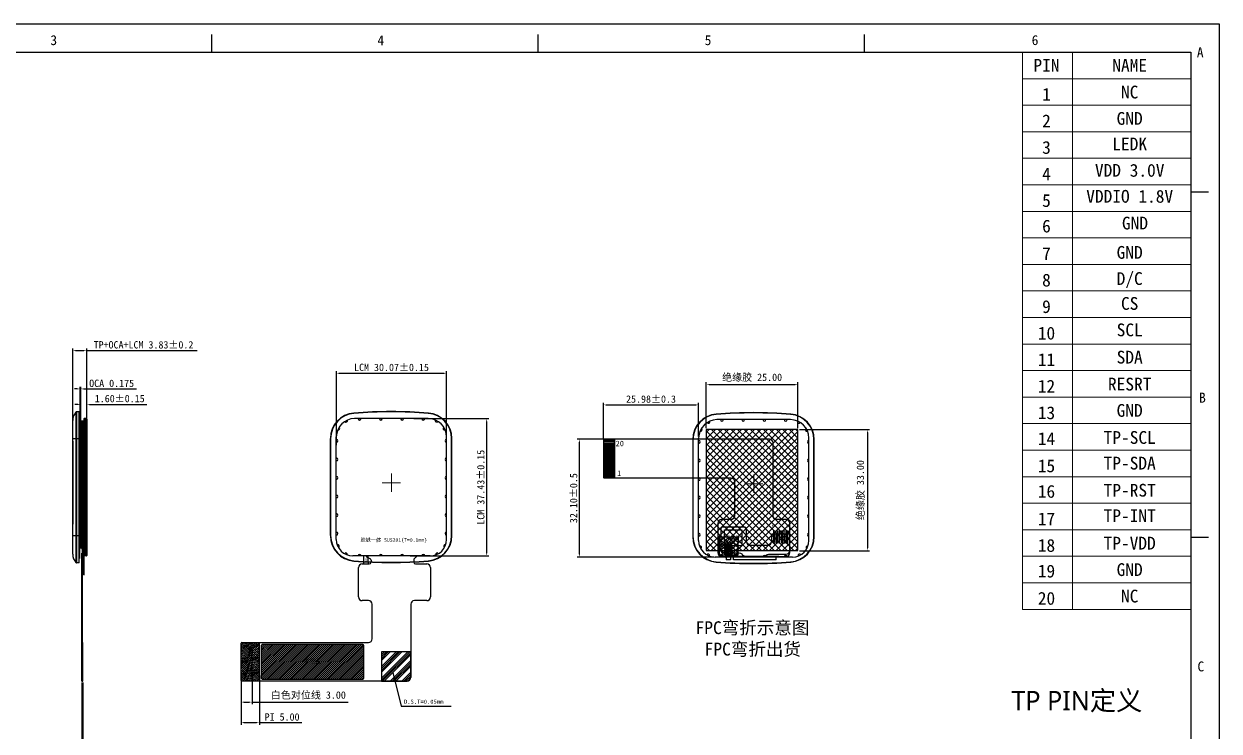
# Model space of a CAD drawing. Extents: x 1414 to 1932, y -8378 to -8010.
# Drawn here: x 1605.8 to 1931.6, y -8203 to -8010.3 of the extents above; entities that cross this region are included whole.
import ezdxf
from ezdxf.enums import TextEntityAlignment as Align

# ---------------------------------------------------------------- set-up
doc = ezdxf.new("R2010")
doc.units = 0
doc.header["$LTSCALE"] = 10
doc.header["$MEASUREMENT"] = 0
doc.linetypes.add('C_SOLID_M', pattern=[0])
doc.layers.get('0').update_dxf_attribs({"linetype": 'CONTINUOUS'})
doc.layers.get('Defpoints').update_dxf_attribs({"linetype": 'CONTINUOUS'})
for name, color, linetype in [('02___PRT_ALL_AXES', 7, 'CONTINUOUS'), ('AUDIT_I_181013161717-0', 7, 'CONTINUOUS'), ('BZ', 210, 'CONTINUOUS'), ('dim', 4, 'CONTINUOUS'), ('FPC', 1, 'CONTINUOUS'), ('FPC-O正面白油层', 7, 'CONTINUOUS'), ('Housing', 7, 'CONTINUOUS'), ('主屏下扩散', 76, 'CONTINUOUS'), ('主屏增光', 4, 'C_SOLID_M'), ('标注', 3, 'CONTINUOUS'), ('标注层', 3, 'CONTINUOUS')]:
    doc.layers.add(name, color=color, linetype=linetype)
for name, color, linetype, lineweight in [('BLU', 2, 'CONTINUOUS', 5), ('lens', 3, 'CONTINUOUS', 13), ('T-DST双面胶', 221, 'CONTINUOUS', 18), ('T-REFLECT', 63, 'CONTINUOUS', 18), ('T-SHADING黑白双面胶', 5, 'CONTINUOUS', 18), ('图层 1', 7, 'CONTINUOUS', 18)]:
    doc.layers.add(name, color=color, linetype=linetype, lineweight=lineweight)
doc.styles.add('Arial', font='simhei.ttf')
doc.styles.add('宋体', font='SimSun.ttf')
doc.dimstyles.new('ISO-25', dxfattribs={"dimtxt": 2.5, "dimasz": 2.5, "dimexe": 1.25, "dimexo": 0.625, "dimtad": 1, "dimdsep": 46, "dimtxsty": 'Standard', "dimcen": 2.5, "dimadec": 0, "dimazin": 0, "dimtfac": 1, "dimtmove": 0, "dimatfit": 3, "dimfxl": 1, "dimarcsym": 0})
doc.dimstyles.new('STANDARD$0', dxfattribs={"dimtxt": 2, "dimasz": 0.8, "dimexe": 0.6, "dimexo": 0.4, "dimgap": 0.5, "dimtad": 1, "dimzin": 0, "dimdsep": 46, "dimtxsty": '宋体', "dimcen": 0, "dimdle": 1.6, "dimclrd": 256, "dimclre": 256, "dimclrt": 256, "dimadec": 0, "dimazin": 0, "dimtfac": 1, "dimtofl": 0, "dimtmove": 0, "dimatfit": 3, "dimfxl": 1, "dimtolj": 1, "dimarcsym": 1})
pattern_1 = [(45, (-75.43542, 370.87878), (-0.06735192, 0.06735192), [])]

# ---------------------------------------------------------------- blocks, each defined once
blk = doc.blocks.new('rgerhre')
at = {"layer": '标注', "color": 6}
for p, q in [((524.66, -174.79), (524.66, -208.92)), ((524.66, -174.79), (524.81, -174.79)), ((525.46, -174.79), (525.31, -174.79)), ((525.46, -174.79), (525.46, -208.92)), ((524.66, -208.92), (524.81, -208.92)), ((525.46, -208.92), (525.31, -208.92))]:
    blk.add_line(p, q, dxfattribs=at)
at = {"layer": '标注', "color": 4}
for p, q in [((524.81, -174.59), (524.81, -209.42)), ((524.81, -174.59), (525.31, -174.59)), ((525.06, -174.59), (525.06, -211.72)), ((525.31, -174.59), (525.31, -211.72)), ((524.81, -209.42), (525.06, -209.42))]:
    blk.add_line(p, q, dxfattribs=at)
at = {"layer": '标注'}
blk.add_line((525.06, -211.72), (525.31, -211.72), dxfattribs=at)
blk = doc.blocks.new('A$C40184A0D')
at = {"color": 4}
for p, q in [((-0.23, 0.36), (0.2, 0.36)), ((-0.23, 0.36), (-0.23, -0.34)), ((-0.23, 0.36), (0.2, -0.34)), ((-0.23, -0.34), (0.2, 0.36)), ((-0.23, -0.34), (0.2, -0.34)), ((-0.13, -0.64), (-0.23, -0.34)), ((-0.13, -0.64), (0.1, -0.64)), ((0.1, -0.64), (0.2, -0.34))]:
    blk.add_line(p, q, dxfattribs=at)
at = {"layer": '标注层', "color": 4}
blk.add_line((0.2, 0.36), (0.2, -0.34), dxfattribs=at)
blk = doc.blocks.new('zw$F88C')
at = {"layer": 'Housing'}
h = blk.add_hatch(dxfattribs=at)
h.set_pattern_fill('ANSI31', color=2, scale=0.03, style=0)
h.set_pattern_definition(pattern_1)
h.paths.add_polyline_path([(0.58, -0.1, -0.414214), (0.63, -0.15), (0.63, -0.5), (0, -0.5), (0, 0), (0.15, 0), (0.58, 0, -0.414214), (0.73, -0.15, 0.414214), (0.58, 0), (0.15, 0), (0.15, -0.1)])
h = blk.add_hatch(dxfattribs=at)
h.set_pattern_fill('ANSI31', color=2, scale=0.03, style=0)
h.set_pattern_definition(pattern_1)
h.paths.add_polyline_path([(0.58, -37.33, 0.414214), (0.63, -37.28), (0.63, -36.83), (0.11, -36.83), (0.11, -37.43), (0.26, -37.43), (0.26, -37.33)])
at = {"color": 1}
for p, q in [((0.55, -0.55), (0.23, -0.55)), ((0.23, -0.55), (0.23, -34.78)), ((0.55, -35.78), (0.55, -0.55)), ((0.23, -34.78), (0.14, -35.78)), ((0.14, -35.78), (0.55, -35.78))]:
    blk.add_line(p, q, dxfattribs=at)
blk.add_line((0.14, -35.78), (-0.08, -35.78))
at = {"layer": 'AUDIT_I_181013161717-0', "color": 5}
for p, q in [((0, -0.08), (-0.07, -0.08)), ((-0.07, -0.08), (-0.07, -34.78)), ((-0.07, -34.78), (-0.14, -35.78)), ((-0.14, -35.78), (-0.14, -37.35)), ((-0.08, -37.35), (-0.14, -37.35))]:
    blk.add_line(p, q, dxfattribs=at)
at = {"layer": 'BZ'}
for p, q in [((0.58, 0), (0.15, 0)), ((0.15, 0), (0.15, -0.1)), ((0.58, -0.1), (0.15, -0.1)), ((0.63, -0.15), (0.63, -37.28)), ((0.73, -0.15), (0.73, -37.28)), ((0.58, -37.33), (0.26, -37.33)), ((0.26, -37.43), (0.26, -37.33)), ((0.58, -37.43), (0.26, -37.43))]:
    blk.add_line(p, q, dxfattribs=at)
for centre, radius, start, end in [((0.58, -0.15), 0.15, 0, 90), ((0.58, -0.15), 0.05, 0, 90), ((0.58, -37.28), 0.05, 270, 0), ((0.58, -37.28), 0.15, 270, 0)]:
    blk.add_arc(centre, radius, start, end, dxfattribs=at)
at = {"layer": 'dim', "color": 0, "ltscale": 3}
blk.add_line((0, -0.5), (0.63, -0.5), dxfattribs=at)
at = {"layer": 'FPC'}
for p, q in [((0.03, -34.77), (-0.08, -35.77)), ((0.15, -34.78), (0.04, -35.78)), ((0.04, -42.58), (0.04, -35.78))]:
    blk.add_line(p, q, dxfattribs=at)
at = {"layer": 'FPC', "linetype": 'Continuous'}
for p, q in [((0.03, -34.63), (0.03, -34.77)), ((0.15, -34.63), (0.03, -34.63)), ((0.15, -34.63), (0.15, -34.78)), ((-0.08, -42.58), (-0.08, -37.43)), ((-0.08, -42.58), (0.04, -42.58))]:
    blk.add_line(p, q, dxfattribs=at)
at = {"layer": 'Housing'}
for p, q in [((0, 0), (0, -34.78)), ((0.15, 0), (0, 0)), ((0, -34.78), (-0.08, -35.78)), ((-0.08, -35.78), (-0.08, -37.43)), ((0.11, -37.43), (0.11, -35.78)), ((0.26, -37.43), (-0.08, -37.43)), ((0.63, -36.83), (0.11, -36.83))]:
    blk.add_line(p, q, dxfattribs=at)
at = {"layer": 'T-DST双面胶', "linetype": 'ByBlock', "lineweight": -3}
for p, q in [((0.23, -34.73), (0.15, -34.73)), ((0.15, -34.73), (0.15, -34.78)), ((0.11, -36.83), (0.04, -36.83)), ((0.04, -37.33), (0.11, -37.33))]:
    blk.add_line(p, q, dxfattribs=at)
at = {"layer": 'T-REFLECT'}
for p, q in [((0.55, -0.6), (0.55, -36.63)), ((0.63, -0.6), (0.55, -0.6)), ((0.63, -0.6), (0.63, -36.63)), ((0.63, -36.63), (0.55, -36.63))]:
    blk.add_line(p, q, dxfattribs=at)
at = {"layer": 'T-SHADING黑白双面胶', "color": 4, "ltscale": 0.2}
for p, q in [((-0.15, -35.43), (-0.17, -35.78)), ((-0.17, -35.78), (-0.17, -37.35)), ((-0.15, -35.43), (-0.12, -35.43)), ((-0.14, -37.35), (-0.17, -37.35))]:
    blk.add_line(p, q, dxfattribs=at)
at = {"layer": '主屏下扩散'}
for p, q in [((0.23, -0.55), (0.18, -0.55)), ((0.18, -0.55), (0.18, -34.38)), ((0.23, -0.55), (0.23, -34.4)), ((0.18, -34.38), (0, -34.61)), ((0.23, -34.4), (0.03, -34.63))]:
    blk.add_line(p, q, dxfattribs=at)
at = {"layer": '主屏增光'}
for p, q in [((0.03, -0.55), (0.03, -34.38)), ((0.11, -0.55), (0.03, -0.55)), ((0.11, -0.55), (0.11, -34.38)), ((0.18, -0.55), (0.11, -0.55)), ((0.03, -34.38), (0.11, -34.38)), ((0.11, -34.38), (0.18, -34.38))]:
    blk.add_line(p, q, dxfattribs=at)
blk.add_blockref('A$C40184A0D', (0.35, -36.14))
blk = doc.blocks.new('zw$4E1D')
at = {"layer": 'BZ'}
for p, q in [((15.85, 0), (-4.22, 0)), ((-9.22, -32.93), (-9.22, -5)), ((20.85, -32.93), (20.85, -5)), ((16.35, -37.43), (-4.72, -37.43))]:
    blk.add_line(p, q, dxfattribs=at)
for centre, radius, start, end in [((-4.22, -5), 5, 90, 180), ((-8.67, -2.73), 0.4, 245.2902, 60.7053), ((-6.51, -0.56), 0.4, 209.6813, 25.0697), ((-2.87, 0), 0.4, 180, 0), ((2.92, 0), 0.4, 180, 0), ((8.71, 0), 0.4, 180, 0), ((14.5, 0), 0.4, 180, 0), ((15.85, -5), 5, 0, 90), ((18.15, -0.56), 0.4, 154.9303, 330.3187), ((20.31, -2.73), 0.4, 119.2947, 294.7098), ((-9.22, -6.06), 0.4, 270, 90), ((20.85, -6.06), 0.4, 90, 270), ((-9.22, -11.12), 0.4, 270, 90), ((20.85, -11.12), 0.4, 90, 270), ((-9.22, -16.18), 0.4, 270, 90), ((20.85, -16.18), 0.4, 90, 270), ((-9.22, -21.24), 0.4, 270, 90), ((20.85, -21.24), 0.4, 90, 270), ((-9.22, -26.3), 0.4, 270, 90), ((20.85, -26.3), 0.4, 90, 270), ((-9.22, -31.36), 0.4, 270, 90), ((20.85, -31.36), 0.4, 90, 270), ((-4.72, -32.93), 4.5, 180, 270), ((-8.8, -34.81), 0.4, 297.256, 112.1614), ((16.35, -32.93), 4.5, 270, 0), ((20.44, -34.81), 0.4, 67.8386, 242.744), ((-6.63, -37), 0.4, 337.3242, 152.2296), ((-2.87, -37.43), 0.4, 0, 180), ((2.92, -37.43), 0.4, 0, 180), ((8.71, -37.43), 0.4, 0, 180), ((14.5, -37.43), 0.4, 0, 180), ((18.27, -37), 0.4, 27.7704, 202.6758)]:
    blk.add_arc(centre, radius, start, end, dxfattribs=at)
at = {"color": 1, "style": '宋体'}
blk.add_text('胶铁一体 SUS201(T=0.1mm)', height=1, dxfattribs=at).set_placement((-2.6, -33.57))
blk = doc.blocks.new('*D29')
at = {"layer": 'Defpoints', "color": 0, "transparency": 16777216}
for p in [(1622.95, -8113.97), (1621.35, -8118.62), (1622.95, -8118.62)]:
    blk.add_point(p, dxfattribs=at)
at = {"layer": 'FPC', "color": 3, "linetype": 'Continuous', "lineweight": -2, "transparency": 16777216}
for p, q in [((1620.55, -8113.97), (1619.75, -8113.97)), ((1621.35, -8118.22), (1621.35, -8113.37)), ((1622.95, -8118.22), (1622.95, -8113.37)), ((1623.75, -8113.97), (1639.35, -8113.97))]:
    blk.add_line(p, q, dxfattribs=at)
at = {"layer": 'FPC', "color": 3, "transparency": 16777216}
for points in [[(1620.55, -8113.84), (1620.55, -8114.1), (1621.35, -8113.97)], [(1623.75, -8113.84), (1623.75, -8114.1), (1622.95, -8113.97)]]:
    blk.add_solid(points, dxfattribs=at)
at = {"layer": 'FPC', "color": 3, "transparency": 16777216, "insert": (1631.95, -8112.39), "char_height": 2, "attachment_point": 5, "style": '宋体'}
blk.add_mtext('\\A1;1.60%%P0.15', dxfattribs=at)
blk = doc.blocks.new('*D24')
at = {"layer": 'Defpoints', "color": 0, "transparency": 16777216}
for p in [(1621.62, -8189.36), (1621.92, -8189.36), (1621.92, -8208.67)]:
    blk.add_point(p, dxfattribs=at)
at = {"layer": 'FPC', "color": 3, "linetype": 'Continuous', "lineweight": -2, "transparency": 16777216}
for p, q in [((1621.62, -8189.76), (1621.62, -8209.27)), ((1621.92, -8189.76), (1621.92, -8209.27)), ((1620.82, -8208.67), (1620.02, -8208.67)), ((1622.72, -8208.67), (1651.45, -8208.67))]:
    blk.add_line(p, q, dxfattribs=at)
at = {"layer": 'FPC', "color": 3, "transparency": 16777216}
for points in [[(1620.82, -8208.53), (1620.82, -8208.8), (1621.62, -8208.67)], [(1622.72, -8208.53), (1622.72, -8208.8), (1621.92, -8208.67)]]:
    blk.add_solid(points, dxfattribs=at)
at = {"layer": 'FPC', "color": 3, "transparency": 16777216, "insert": (1637.49, -8206.86), "char_height": 2, "attachment_point": 5, "style": '宋体'}
blk.add_mtext('\\A1;PI补强 T=0.30%%P0.03', dxfattribs=at)
blk = doc.blocks.new('*D25')
at = {"layer": 'Defpoints', "color": 0, "transparency": 16777216}
for p in [(1665.02, -8187.07), (1668.02, -8187.07), (1668.02, -8195.09)]:
    blk.add_point(p, dxfattribs=at)
at = {"layer": 'FPC', "color": 3, "linetype": 'Continuous', "lineweight": -2, "transparency": 16777216}
for p, q in [((1665.02, -8187.47), (1665.02, -8195.69)), ((1668.02, -8187.47), (1668.02, -8195.69)), ((1665.82, -8195.09), (1667.22, -8195.09)), ((1668.02, -8195.09), (1694.26, -8195.09))]:
    blk.add_line(p, q, dxfattribs=at)
at = {"layer": 'FPC', "color": 3, "transparency": 16777216}
for points in [[(1665.82, -8194.96), (1665.82, -8195.23), (1665.02, -8195.09)], [(1667.22, -8194.96), (1667.22, -8195.23), (1668.02, -8195.09)]]:
    blk.add_solid(points, dxfattribs=at)
at = {"layer": 'FPC', "color": 3, "transparency": 16777216, "insert": (1683.37, -8193.27), "char_height": 2, "attachment_point": 5, "style": '宋体'}
blk.add_mtext('\\A1;白色对位线 3.00', dxfattribs=at)
blk = doc.blocks.new('*D26')
at = {"layer": 'Defpoints', "color": 0, "transparency": 16777216}
for p in [(1665.02, -8187.41), (1670.02, -8187.42), (1670.02, -8200.66)]:
    blk.add_point(p, dxfattribs=at)
at = {"layer": 'FPC', "color": 3, "linetype": 'Continuous', "lineweight": -2, "transparency": 16777216}
for p, q in [((1665.02, -8187.81), (1665.02, -8201.26)), ((1670.02, -8187.82), (1670.02, -8201.26)), ((1665.82, -8200.66), (1669.22, -8200.66)), ((1670.02, -8200.66), (1681.61, -8200.66))]:
    blk.add_line(p, q, dxfattribs=at)
at = {"layer": 'FPC', "color": 3, "transparency": 16777216}
for points in [[(1665.82, -8200.53), (1665.82, -8200.79), (1665.02, -8200.66)], [(1669.22, -8200.53), (1669.22, -8200.79), (1670.02, -8200.66)]]:
    blk.add_solid(points, dxfattribs=at)
at = {"layer": 'FPC', "color": 3, "transparency": 16777216, "insert": (1676.21, -8199.15), "char_height": 2, "attachment_point": 5, "style": '宋体'}
blk.add_mtext('\\A1;PI 5.00', dxfattribs=at)
blk = doc.blocks.new('*U17')
at = {"color": 2}
blk.add_lwpolyline([(-1.5, -0.15), (1.5, -0.15), (1.5, 0.15), (-1.5, 0.15)], close=True, dxfattribs=at)
blk = doc.blocks.new('*U18')
at = {"color": 0, "linetype": 'ByBlock', "lineweight": -2, "transparency": 16777216}
for p in [(0, 9.5), (0, 9), (0, 8.5), (0, 8), (0, 7.5), (0, 7), (0, 6.5), (0, 6), (0, 5.5), (0, 5), (0, 4.5), (0, 4), (0, 3.5), (0, 3), (0, 2.5), (0, 2), (0, 1.5), (0, 1), (0, 0.5), (0, 0)]:
    blk.add_blockref('*U17', p, dxfattribs=at)
blk = doc.blocks.new('*D27')
at = {"layer": 'Defpoints', "color": 0, "transparency": 16777216}
for p in [(1757.26, -8123.45), (1775.12, -8123.45), (1794.27, -8155.55)]:
    blk.add_point(p, dxfattribs=at)
at = {"layer": 'FPC', "color": 3, "linetype": 'Continuous', "lineweight": -2, "transparency": 16777216}
for p, q in [((1774.72, -8123.45), (1756.66, -8123.45)), ((1757.26, -8154.75), (1757.26, -8124.25)), ((1793.87, -8155.55), (1756.66, -8155.55))]:
    blk.add_line(p, q, dxfattribs=at)
at = {"layer": 'FPC', "color": 3, "transparency": 16777216}
for points in [[(1757.13, -8124.25), (1757.4, -8124.25), (1757.26, -8123.45)], [(1757.13, -8154.75), (1757.4, -8154.75), (1757.26, -8155.55)]]:
    blk.add_solid(points, dxfattribs=at)
at = {"layer": 'FPC', "color": 3, "transparency": 16777216, "insert": (1755.68, -8139.5), "char_height": 2, "attachment_point": 5, "rotation": 90, "style": '宋体'}
blk.add_mtext('\\A1;32.10%%P0.5', dxfattribs=at)
blk = doc.blocks.new('*D28')
at = {"layer": 'Defpoints', "color": 0, "transparency": 16777216}
for p in [(1789.77, -8114.1), (1763.79, -8123.95), (1789.77, -8123.12)]:
    blk.add_point(p, dxfattribs=at)
at = {"layer": 'FPC', "color": 3, "linetype": 'Continuous', "lineweight": -2, "transparency": 16777216}
for p, q in [((1763.79, -8123.55), (1763.79, -8113.5)), ((1764.59, -8114.1), (1788.97, -8114.1)), ((1789.77, -8122.72), (1789.77, -8113.5))]:
    blk.add_line(p, q, dxfattribs=at)
at = {"layer": 'FPC', "color": 3, "transparency": 16777216}
for points in [[(1764.59, -8113.97), (1764.59, -8114.23), (1763.79, -8114.1)], [(1788.97, -8113.97), (1788.97, -8114.23), (1789.77, -8114.1)]]:
    blk.add_solid(points, dxfattribs=at)
at = {"layer": 'FPC', "color": 3, "transparency": 16777216, "insert": (1776.78, -8112.52), "char_height": 2, "attachment_point": 5, "style": '宋体'}
blk.add_mtext('\\A1;25.98%%P0.3', dxfattribs=at)
blk = doc.blocks.new('*D36')
at = {"layer": 'Defpoints', "color": 0, "transparency": 16777216}
for p in [(1621.35, -8109.74), (1621.18, -8118.74), (1621.35, -8118.74)]:
    blk.add_point(p, dxfattribs=at)
at = {"layer": 'FPC', "color": 3, "linetype": 'Continuous', "lineweight": -2, "transparency": 16777216}
for p, q in [((1621.18, -8118.34), (1621.18, -8109.14)), ((1621.35, -8118.34), (1621.35, -8109.14)), ((1620.38, -8109.74), (1619.58, -8109.74)), ((1622.15, -8109.74), (1636.55, -8109.74))]:
    blk.add_line(p, q, dxfattribs=at)
at = {"layer": 'FPC', "color": 3, "transparency": 16777216}
for points in [[(1620.38, -8109.61), (1620.38, -8109.87), (1621.18, -8109.74)], [(1622.15, -8109.61), (1622.15, -8109.87), (1621.35, -8109.74)]]:
    blk.add_solid(points, dxfattribs=at)
at = {"layer": 'FPC', "color": 3, "transparency": 16777216, "insert": (1629.75, -8108.23), "char_height": 2, "attachment_point": 5, "style": '宋体'}
blk.add_mtext('\\A1;OCA 0.175', dxfattribs=at)
blk = doc.blocks.new('*D38')
at = {"layer": 'Defpoints', "color": 0, "transparency": 16777216}
for p in [(1622.95, -8099.32), (1622.95, -8115.79), (1619.13, -8120.37)]:
    blk.add_point(p, dxfattribs=at)
at = {"layer": 'FPC', "color": 3, "linetype": 'Continuous', "lineweight": -2, "transparency": 16777216}
for p, q in [((1619.13, -8119.97), (1619.13, -8098.72)), ((1619.93, -8099.32), (1622.15, -8099.32)), ((1622.95, -8115.39), (1622.95, -8098.72)), ((1622.95, -8099.32), (1653.1, -8099.32))]:
    blk.add_line(p, q, dxfattribs=at)
at = {"layer": 'FPC', "color": 3, "transparency": 16777216}
for points in [[(1619.93, -8099.19), (1619.93, -8099.46), (1619.13, -8099.32)], [(1622.15, -8099.19), (1622.15, -8099.46), (1622.95, -8099.32)]]:
    blk.add_solid(points, dxfattribs=at)
at = {"layer": 'FPC', "color": 3, "transparency": 16777216, "insert": (1638.43, -8097.74), "char_height": 2, "attachment_point": 5, "style": '宋体'}
blk.add_mtext('\\A1;TP+OCA+LCM 3.83%%P0.2', dxfattribs=at)
blk = doc.blocks.new('*D39')
at = {"layer": 'Defpoints', "color": 0, "transparency": 16777216}
for p in [(1816.84, -8108.51), (1791.84, -8120.82), (1816.84, -8120.82)]:
    blk.add_point(p, dxfattribs=at)
at = {"layer": 'FPC', "color": 3, "linetype": 'Continuous', "lineweight": -2, "transparency": 16777216}
for p, q in [((1791.84, -8120.42), (1791.84, -8107.91)), ((1792.64, -8108.51), (1816.04, -8108.51)), ((1816.84, -8120.42), (1816.84, -8107.91))]:
    blk.add_line(p, q, dxfattribs=at)
at = {"layer": 'FPC', "color": 3, "transparency": 16777216}
for points in [[(1792.64, -8108.38), (1792.64, -8108.64), (1791.84, -8108.51)], [(1816.04, -8108.38), (1816.04, -8108.64), (1816.84, -8108.51)]]:
    blk.add_solid(points, dxfattribs=at)
at = {"layer": 'FPC', "color": 3, "transparency": 16777216, "insert": (1804.34, -8106.69), "char_height": 2, "attachment_point": 5, "style": '宋体'}
blk.add_mtext('\\A1;绝缘胶 25.00', dxfattribs=at)
blk = doc.blocks.new('*D40')
at = {"layer": 'Defpoints', "color": 0, "transparency": 16777216}
for p in [(1816.84, -8120.82), (1816.84, -8153.82), (1835.78, -8153.82)]:
    blk.add_point(p, dxfattribs=at)
at = {"layer": 'FPC', "color": 3, "linetype": 'Continuous', "lineweight": -2, "transparency": 16777216}
for p, q in [((1817.24, -8120.82), (1836.38, -8120.82)), ((1835.78, -8121.62), (1835.78, -8153.02)), ((1817.24, -8153.82), (1836.38, -8153.82))]:
    blk.add_line(p, q, dxfattribs=at)
at = {"layer": 'FPC', "color": 3, "transparency": 16777216}
for points in [[(1835.65, -8121.62), (1835.91, -8121.62), (1835.78, -8120.82)], [(1835.65, -8153.02), (1835.91, -8153.02), (1835.78, -8153.82)]]:
    blk.add_solid(points, dxfattribs=at)
at = {"layer": 'FPC', "color": 3, "transparency": 16777216, "insert": (1833.96, -8137.32), "char_height": 2, "attachment_point": 5, "rotation": 90, "style": '宋体'}
blk.add_mtext('\\A1;绝缘胶 33.00', dxfattribs=at)
blk = doc.blocks.new('*D42')
at = {"layer": 'Defpoints', "color": 0, "transparency": 16777216}
for p in [(1721.07, -8105.47), (1691, -8125.51), (1721.07, -8125.51)]:
    blk.add_point(p, dxfattribs=at)
at = {"layer": 'FPC', "color": 3, "linetype": 'Continuous', "lineweight": -2, "transparency": 16777216}
for p, q in [((1691, -8125.11), (1691, -8104.87)), ((1691.8, -8105.47), (1720.27, -8105.47)), ((1721.07, -8125.11), (1721.07, -8104.87))]:
    blk.add_line(p, q, dxfattribs=at)
at = {"layer": 'FPC', "color": 3, "transparency": 16777216}
for points in [[(1691.8, -8105.33), (1691.8, -8105.6), (1691, -8105.47)], [(1720.27, -8105.33), (1720.27, -8105.6), (1721.07, -8105.47)]]:
    blk.add_solid(points, dxfattribs=at)
at = {"layer": 'FPC', "color": 3, "transparency": 16777216, "insert": (1706.03, -8103.89), "char_height": 2, "attachment_point": 5, "style": '宋体'}
blk.add_mtext('\\A1;LCM 30.07%%P0.15', dxfattribs=at)
blk = doc.blocks.new('*D43')
at = {"layer": 'Defpoints', "color": 0, "transparency": 16777216}
for p in [(1711.7, -8117.83), (1710.77, -8155.26), (1731.97, -8155.26)]:
    blk.add_point(p, dxfattribs=at)
at = {"layer": 'FPC', "color": 3, "linetype": 'Continuous', "lineweight": -2, "transparency": 16777216}
for p, q in [((1712.1, -8117.83), (1732.57, -8117.83)), ((1731.97, -8118.63), (1731.97, -8154.46)), ((1711.17, -8155.26), (1732.57, -8155.26))]:
    blk.add_line(p, q, dxfattribs=at)
at = {"layer": 'FPC', "color": 3, "transparency": 16777216}
for points in [[(1731.84, -8118.63), (1732.1, -8118.63), (1731.97, -8117.83)], [(1731.84, -8154.46), (1732.1, -8154.46), (1731.97, -8155.26)]]:
    blk.add_solid(points, dxfattribs=at)
at = {"layer": 'FPC', "color": 3, "transparency": 16777216, "insert": (1730.39, -8136.54), "char_height": 2, "attachment_point": 5, "rotation": 90, "style": '宋体'}
blk.add_mtext('\\A1;LCM 37.43%%P0.15', dxfattribs=at)

msp = doc.modelspace()

# ---------------------------------------------------------------- hatches: boundary and pattern name
at = {"true_color": 0xff7f00}
h = msp.add_hatch(dxfattribs=at)
h.set_pattern_fill('ANSI36', color=30, scale=3)
h.set_pattern_definition([(45, (137.776, -8652.10057), (0.19887378, 0.72920387), [0.9375, -0.1875, 0, -0.1875])])
h.paths.add_polyline_path([(1670.015, -8178.856), (1665.215, -8178.856, 0.4142136), (1665.015, -8179.056), (1665.015, -8189.156, 0.4142136), (1665.215, -8189.356), (1670.015, -8189.356)])
at = {"true_color": 0xffffff}
h = msp.add_hatch(dxfattribs=at)
h.set_pattern_fill('ANSI31', scale=3)
h.set_pattern_definition([(45, (133.2789, -8637.1425), (-0.26516504, 0.26516504), [])])
h.paths.add_polyline_path([(1698.015, -8188.856, 0.4142136), (1698.515, -8188.356), (1698.515, -8179.856, 0.4142136), (1698.015, -8179.356), (1671.015, -8179.356, 0.4142136), (1670.515, -8179.856), (1670.515, -8188.356, 0.4142136), (1671.015, -8188.856)])
h.paths.add_polyline_path([(1681.567, -8185.038), (1687.241, -8185.038), (1687.241, -8182.763), (1681.567, -8182.763)], flags=24)
h = msp.add_hatch()
h.set_pattern_fill('ANSI34', color=4, scale=3)
h.set_pattern_definition([(45, (117.2866, -8660.8543), (-1.5909903, 1.5909903), []), (45, (117.8169, -8660.8543), (-1.5909903, 1.5909903), []), (45, (118.3472, -8660.8543), (-1.5909903, 1.5909903), []), (45, (118.8775, -8660.8543), (-1.5909903, 1.5909903), [])])
h.paths.add_polyline_path([(1711.273, -8181.364), (1703.273, -8181.364), (1703.273, -8189.364), (1710.273, -8189.364, 0.4142136), (1711.273, -8188.364)])
at = {"layer": 'FPC'}
h = msp.add_hatch(dxfattribs=at)
h.set_pattern_fill('ANSI37', color=2, scale=10)
h.set_pattern_definition([(45, (-776.4944, -8755.9856), (-0.8838835, 0.8838835), []), (135, (-776.4944, -8755.9856), (-0.8838835, -0.8838835), [])])
h.paths.add_polyline_path([(1791.841, -8153.818), (1816.841, -8153.818), (1816.841, -8120.818), (1791.841, -8120.818)])
h = msp.add_hatch(dxfattribs=at)
h.set_pattern_fill('ANSI37', color=2, scale=0.3)
h.set_pattern_definition([(45, (215.089, -3752.2484), (-0.6735192, 0.6735192), []), (135, (215.089, -3752.2484), (-0.6735192, -0.6735192), [])])
h.paths.add_polyline_path([(1800.477, -8150.074), (1800.477, -8155.074), (1795.477, -8155.074), (1795.477, -8150.074)])

# ---------------------------------------------------------------- linework, layer by layer
at = {"color": 7, "linetype": 'Continuous'}
for p, q in [((1413.764, -8010.282), (1931.641, -8010.282)), ((1931.641, -8010.282), (1931.641, -8377.51)), ((1620.023, -8116.083), (1620.023, -8157.056)), ((1620.929, -8116.002), (1620.208, -8116.002)), ((1620.208, -8116.002), (1620.208, -8157.137)), ((1620.929, -8157.137), (1620.929, -8116.002)), ((1620.929, -8123.348), (1619.129, -8123.348)), ((1619.129, -8123.977), (1619.129, -8146.611)), ((1620.929, -8122.977), (1621.179, -8122.977)), ((1689.363, -8123.267), (1689.363, -8149.71)), ((1689.444, -8123.267), (1689.444, -8149.71)), ((1722.417, -8149.71), (1722.417, -8123.267)), ((1722.498, -8149.71), (1722.498, -8123.267)), ((1788.136, -8123.56), (1788.136, -8150.002)), ((1788.217, -8123.56), (1788.217, -8150.002)), ((1821.19, -8150.002), (1821.19, -8123.56)), ((1821.271, -8150.002), (1821.271, -8123.56)), ((1620.929, -8149.79), (1619.129, -8149.79)), ((1620.929, -8150.611), (1621.179, -8150.611)), ((1621.029, -8154.711), (1620.929, -8154.711)), ((1621.029, -8153.211), (1621.029, -8155.911)), ((1620.929, -8157.137), (1620.208, -8157.137)), ((1621.029, -8155.711), (1620.929, -8155.711))]:
    msp.add_line(p, q, dxfattribs=at)
at = {"linetype": 'Continuous'}
for p, q in [((1657.037, -8017.991), (1657.037, -8013.173)), ((1746.015, -8017.991), (1746.015, -8013.173)), ((1834.993, -8017.991), (1834.993, -8013.173)), ((1421.473, -8017.991), (1923.932, -8017.991)), ((1923.932, -8017.991), (1923.932, -8369.801)), ((1923.932, -8056.047), (1928.75, -8056.047)), ((1923.932, -8150.103), (1928.75, -8150.103))]:
    msp.add_line(p, q, dxfattribs=at)
at = {"lineweight": 0}
for p, q in [((1878.092, -8169.811), (1878.092, -8017.991)), ((1878.092, -8017.991), (1923.932, -8017.991)), ((1923.932, -8038.258), (1923.932, -8166.639)), ((1878.092, -8080.65), (1878.092, -8169.811)), ((1923.932, -8141.84), (1923.932, -8095.007)), ((1923.932, -8166.639), (1923.932, -8102.113)), ((1878.092, -8169.811), (1878.092, -8104.321)), ((1923.932, -8156.427), (1923.932, -8105.416)), ((1924.007, -8148.687), (1924.007, -8117.077))]:
    msp.add_line(p, q, dxfattribs=at)
at = {"color": 6, "linetype": 'Continuous'}
for p, q in [((1620.929, -8117.827), (1621.179, -8117.827)), ((1621.179, -8117.827), (1621.179, -8153.211)), ((1620.929, -8153.211), (1621.179, -8153.211))]:
    msp.add_line(p, q, dxfattribs=at)
at = {"color": 2, "true_color": 0xffff00}
for p, q in [((1621.354, -8118.619), (1621.179, -8118.619)), ((1621.179, -8118.619), (1621.179, -8152.753)), ((1621.354, -8152.753), (1621.179, -8152.753))]:
    msp.add_line(p, q, dxfattribs=at)
at = {"color": 30, "true_color": 0xff7f00}
for p, q in [((1766.788, -8123.449), (1766.788, -8133.949)), ((1698.035, -8157.436), (1699.98, -8157.436)), ((1712.082, -8156.328), (1712.082, -8156.936)), ((1712.582, -8157.436), (1715.685, -8157.436)), ((1811.647, -8155.368), (1798.753, -8155.368)), ((1697.035, -8166.436), (1697.035, -8158.436)), ((1716.685, -8158.436), (1716.685, -8166.436)), ((1699.78, -8167.436), (1698.035, -8167.436)), ((1715.685, -8167.436), (1712.28, -8167.436)), ((1700.78, -8177.856), (1700.78, -8168.436)), ((1711.28, -8168.436), (1711.28, -8188.356)), ((1621.924, -8178.856), (1621.754, -8178.856)), ((1621.924, -8189.356), (1621.924, -8178.856)), ((1665.015, -8189.156), (1665.015, -8179.056)), ((1665.215, -8178.856), (1699.78, -8178.856)), ((1668.015, -8189.356), (1668.015, -8178.856)), ((1670.015, -8189.356), (1670.015, -8178.856)), ((1621.624, -8189.356), (1621.924, -8189.356)), ((1710.28, -8189.356), (1665.215, -8189.356))]:
    msp.add_line(p, q, dxfattribs=at)
at = {"color": 3}
for p, q in [((1799.196, -8123.449), (1789.768, -8123.449)), ((1811.246, -8151.736), (1810.904, -8151.736)), ((1811.93, -8151.736), (1811.588, -8151.736)), ((1812.652, -8151.736), (1812.31, -8151.736)), ((1813.336, -8151.736), (1812.994, -8151.736)), ((1814.058, -8151.736), (1813.678, -8151.736))]:
    msp.add_line(p, q, dxfattribs=at)
at = {"color": 30}
for p, q in [((1798.408, -8156.349), (1797.308, -8156.349)), ((1810.855, -8156.349), (1799.253, -8156.349))]:
    msp.add_line(p, q, dxfattribs=at)
at = {"lineweight": 0}
for points in [[(1891.72, -8017.991), (1891.72, -8169.811)], [(1878.092, -8025.221), (1923.932, -8025.221)], [(1878.092, -8032.45), (1923.932, -8032.45)], [(1878.092, -8039.68), (1923.932, -8039.68)], [(1878.092, -8046.909), (1923.932, -8046.909)], [(1878.092, -8054.139), (1923.932, -8054.139)], [(1878.092, -8061.368), (1923.932, -8061.368)], [(1878.092, -8068.598), (1923.932, -8068.598)], [(1878.092, -8075.827), (1923.932, -8075.827)], [(1878.092, -8083.057), (1923.932, -8083.057)], [(1878.092, -8090.286), (1923.932, -8090.286)], [(1878.092, -8097.516), (1923.932, -8097.516)], [(1878.092, -8104.745), (1923.932, -8104.745)], [(1878.092, -8111.975), (1923.932, -8111.975)], [(1878.092, -8119.204), (1923.932, -8119.204)], [(1878.092, -8126.434), (1923.932, -8126.434)], [(1878.092, -8133.663), (1923.932, -8133.663)], [(1878.092, -8140.893), (1923.932, -8140.893)], [(1878.092, -8148.122), (1923.932, -8148.122)], [(1878.092, -8155.352), (1923.932, -8155.352)], [(1878.092, -8162.581), (1923.932, -8162.581)], [(1878.092, -8169.811), (1923.932, -8169.811)]]:
    msp.add_lwpolyline(points, dxfattribs=at)
at = {"color": 2, "true_color": 0xffff00}
msp.add_lwpolyline([(1791.841, -8153.818), (1816.841, -8153.818), (1816.841, -8120.818), (1791.841, -8120.818)], close=True, dxfattribs=at)
at = {"color": 30, "true_color": 0xff7f00}
msp.add_lwpolyline([(1810.855, -8156.349), (1810.855, -8155.868, -0.4142136), (1811.355, -8155.368), (1813.628, -8155.368, 0.4142136), (1814.628, -8154.368), (1814.628, -8146.368, 0.4142136), (1813.628, -8145.368), (1811.053, -8145.368, -0.4142136), (1810.053, -8144.368), (1810.053, -8124.449, 0.4142136), (1809.053, -8123.449), (1763.988, -8123.449, 0.4142136), (1763.788, -8123.649), (1763.788, -8133.749, 0.4142136), (1763.988, -8133.949), (1798.553, -8133.949, -0.4142136), (1799.553, -8134.949), (1799.553, -8144.368, -0.4142136), (1798.553, -8145.368), (1795.978, -8145.368, 0.4142136), (1794.978, -8146.368), (1794.978, -8154.368, 0.4142136), (1795.978, -8155.368), (1798.753, -8155.368)], format="xyb", dxfattribs=at)
at = {"color": 7, "true_color": 0xffffff, "const_width": 0.1}
for points in [[(1789.768, -8133.949), (1789.768, -8123.449)], [(1668.015, -8178.856), (1668.015, -8189.356)]]:
    msp.add_lwpolyline(points, dxfattribs=at)
msp.add_lwpolyline([(1801.548, -8152.524), (1796.849, -8152.524), (1796.849, -8148.17), (1801.548, -8148.17)], close=True)
at = {"color": 30, "true_color": 0xff7f00}
msp.add_lwpolyline([(1621.624, -8189.356), (1621.624, -8154.51), (1621.754, -8154.51), (1621.754, -8189.356)], dxfattribs=at)
at = {"color": 7}
msp.add_lwpolyline([(1671.015, -8188.856), (1698.015, -8188.856, 0.4142136), (1698.515, -8188.356), (1698.515, -8179.856, 0.4142136), (1698.015, -8179.356), (1671.015, -8179.356, 0.4142136), (1670.515, -8179.856), (1670.515, -8188.356, 0.4142136)], format="xyb", close=True, dxfattribs=at)
at = {"color": 4}
msp.add_lwpolyline([(1703.273, -8189.364), (1710.273, -8189.364, 0.4142136), (1711.273, -8188.364), (1711.273, -8181.364), (1703.273, -8181.364)], format="xyb", close=True, dxfattribs=at)
at = {"color": 1}
msp.add_lwpolyline([(1621.754, -8189.356), (1621.624, -8189.356)], dxfattribs=at)
at = {"color": 7, "linetype": 'Continuous'}
for centre, radius, start, end in [((1705.931, -8244.688), 128.767, 85.47939, 94.52061), ((1620.208, -8116.252), 0.25, 90, 137.45936), ((1696.331, -8123.267), 6.967, 94.52061, 180), ((1696.331, -8123.267), 6.886, 94.52061, 180), ((1705.931, -8244.688), 128.686, 85.47939, 94.52061), ((1715.531, -8123.267), 6.886, 0, 85.47939), ((1715.531, -8123.267), 6.967, 0, 85.47939), ((1795.103, -8123.56), 6.967, 94.52061, 180), ((1795.103, -8123.56), 6.886, 94.52061, 180), ((1804.703, -8244.981), 128.767, 85.47939, 94.52061), ((1804.703, -8244.981), 128.686, 85.47939, 94.52061), ((1814.303, -8123.56), 6.886, 0, 85.47939), ((1814.303, -8123.56), 6.967, 0, 85.47939), ((1696.331, -8149.71), 6.967, 180, 265.47939), ((1696.331, -8149.71), 6.886, 180, 265.47939), ((1715.531, -8149.71), 6.886, 274.52061, 0), ((1715.531, -8149.71), 6.967, 274.52061, 0), ((1795.103, -8150.002), 6.967, 180, 265.47939), ((1795.103, -8150.002), 6.886, 180, 265.47939), ((1814.303, -8150.002), 6.886, 274.52061, 0), ((1814.303, -8150.002), 6.967, 274.52061, 0), ((1620.208, -8156.887), 0.25, 222.54064, 270), ((1705.931, -8028.288), 128.767, 265.47939, 274.52061), ((1705.931, -8028.288), 128.767, 265.47939, 274.52061), ((1705.931, -8028.288), 128.686, 265.47939, 274.52061), ((1804.703, -8028.581), 128.767, 265.47939, 274.52061), ((1804.703, -8028.581), 128.767, 265.47939, 274.52061), ((1804.703, -8028.581), 128.686, 265.47939, 274.52061)]:
    msp.add_arc(centre, radius, start, end, dxfattribs=at)
at = {"color": 30, "true_color": 0xff7f00}
for centre, radius, start, end in [((1698.035, -8158.436), 1, 90, 180), ((1712.582, -8156.936), 0.5, 180, 270), ((1715.685, -8158.436), 1, 0, 90), ((1698.035, -8166.436), 1, 180, 270), ((1699.78, -8168.436), 1, 0, 90), ((1712.28, -8168.436), 1, 90, 180), ((1715.685, -8166.436), 1, 270, 0), ((1665.215, -8179.056), 0.2, 90, 180), ((1699.78, -8177.856), 1, 270, 0), ((1665.215, -8189.156), 0.2, 180, 270), ((1710.28, -8188.356), 1, 270, 0)]:
    msp.add_arc(centre, radius, start, end, dxfattribs=at)
at = {"layer": '02___PRT_ALL_AXES', "color": 7, "linetype": 'Continuous'}
msp.add_line((1619.129, -8154.762), (1619.129, -8118.377), dxfattribs=at)
for points in [[(1620.023, -8116.083), (1619.689, -8116.512), (1619.382, -8117.094), (1619.193, -8117.724), (1619.129, -8118.377)], [(1619.129, -8154.762), (1619.193, -8155.415), (1619.382, -8156.045), (1619.689, -8156.627), (1620.023, -8157.056)]]:
    msp.add_lwpolyline(points, dxfattribs=at)
at = {"layer": 'BLU', "color": 30, "lineweight": 5, "true_color": 0xff7f00}
for p, q in [((1621.624, -8154.51), (1621.624, -8189.356)), ((1621.754, -8154.51), (1621.754, -8189.356))]:
    msp.add_line(p, q, dxfattribs=at)
at = {"layer": 'BZ'}
for p, q in [((1814.838, -8118.119), (1794.768, -8118.119)), ((1789.768, -8151.049), (1789.768, -8123.119)), ((1819.838, -8151.049), (1819.838, -8123.119)), ((1815.338, -8155.549), (1794.268, -8155.549))]:
    msp.add_line(p, q, dxfattribs=at)
for centre, radius, start, end in [((1794.768, -8123.119), 5, 90, 180), ((1792.469, -8118.679), 0.4, 209.68126, 25.06966), ((1796.118, -8118.119), 0.4, 180, 0), ((1801.908, -8118.119), 0.4, 180, 0), ((1807.698, -8118.119), 0.4, 180, 0), ((1813.488, -8118.119), 0.4, 180, 0), ((1814.838, -8123.119), 5, 0, 90), ((1817.137, -8118.679), 0.4, 154.93034, 330.31874), ((1790.313, -8120.849), 0.4, 245.29022, 60.70534), ((1819.293, -8120.849), 0.4, 119.29466, 294.70978), ((1789.768, -8124.184), 0.4, 270, 90), ((1819.838, -8124.184), 0.4, 90, 270), ((1789.768, -8129.244), 0.4, 270, 90), ((1819.838, -8129.244), 0.4, 90, 270), ((1789.768, -8134.304), 0.4, 270, 90), ((1819.838, -8134.304), 0.4, 90, 270), ((1789.768, -8139.364), 0.4, 270, 90), ((1819.838, -8139.364), 0.4, 90, 270), ((1789.768, -8144.424), 0.4, 270, 90), ((1819.838, -8144.424), 0.4, 90, 270), ((1789.768, -8149.484), 0.4, 270, 90), ((1794.268, -8151.049), 4.5, 180, 270), ((1815.338, -8151.049), 4.5, 270, 0), ((1819.838, -8149.484), 0.4, 90, 270), ((1790.18, -8152.93), 0.4, 297.25603, 112.16139), ((1792.35, -8155.12), 0.4, 337.32422, 152.22958), ((1817.256, -8155.12), 0.4, 27.77042, 202.67578), ((1819.426, -8152.93), 0.4, 67.83861, 242.74397), ((1796.118, -8155.549), 0.4, 0, 180), ((1801.908, -8155.549), 0.4, 0, 180), ((1807.698, -8155.549), 0.4, 0, 180), ((1813.488, -8155.549), 0.4, 0, 180)]:
    msp.add_arc(centre, radius, start, end, dxfattribs=at)
at = {"layer": 'FPC'}
for p, q in [((1797.333, -8152.399), (1796.958, -8152.399)), ((1796.958, -8154.969), (1796.958, -8152.399)), ((1797.258, -8153.099), (1797.258, -8152.549)), ((1797.258, -8154.275), (1797.258, -8153.399)), ((1797.658, -8152.549), (1797.658, -8153.099)), ((1797.658, -8153.399), (1797.658, -8154.264)), ((1798.058, -8153.299), (1798.058, -8152.549)), ((1798.058, -8154.533), (1798.058, -8153.599)), ((1798.758, -8152.399), (1798.383, -8152.399)), ((1798.458, -8153.299), (1798.458, -8152.549)), ((1798.458, -8153.599), (1798.458, -8154.522)), ((1798.758, -8154.969), (1798.758, -8152.399)), ((1698.535, -8157.05), (1698.535, -8155.256)), ((1699.635, -8157.05), (1699.635, -8155.256)), ((1797.07, -8155.285), (1797.196, -8155.439)), ((1797.308, -8155.755), (1797.308, -8156.349)), ((1798.408, -8155.755), (1798.408, -8156.349)), ((1798.646, -8155.285), (1798.52, -8155.439))]:
    msp.add_line(p, q, dxfattribs=at)
at = {"layer": 'FPC', "color": 30}
for p, q in [((1699.367, -8155.613), (1700.284, -8156.053)), ((1700.48, -8156.45), (1700.48, -8156.936)), ((1712.279, -8155.93), (1712.694, -8155.613)), ((1798.753, -8155.368), (1796.959, -8155.368)), ((1799.253, -8156.354), (1799.253, -8155.868))]:
    msp.add_line(p, q, dxfattribs=at)
at = {"layer": 'FPC', "color": 2}
for points in [[(1800.477, -8155.074), (1795.477, -8155.074), (1795.477, -8150.074), (1800.477, -8150.074)], [(1797.658, -8155.022), (1797.258, -8155.022), (1797.258, -8151.399), (1797.658, -8151.399)], [(1798.458, -8155.022), (1798.058, -8155.022), (1798.058, -8151.399), (1798.458, -8151.399)]]:
    msp.add_lwpolyline(points, close=True, dxfattribs=at)
at = {"layer": 'FPC'}
msp.add_lwpolyline([(1797.583, -8152.399), (1798.133, -8152.399)], dxfattribs=at)
for centre in [(1797.458, -8153.249), (1798.258, -8153.449)]:
    msp.add_circle(centre, 0.125, dxfattribs=at)
for centre, radius, start, end in [((1797.458, -8154.969), 0.5, 180, 219.14059), ((1797.458, -8152.399), 0.25, 180, 216.8699), ((1797.458, -8153.249), 0.25, 143.1301, 216.8699), ((1797.458, -8152.399), 0.125, 180, 0), ((1797.458, -8152.399), 0.25, 323.1301, 0), ((1797.458, -8153.249), 0.25, 323.1301, 36.8699), ((1798.258, -8152.399), 0.25, 180, 216.8699), ((1798.258, -8153.449), 0.25, 143.1301, 216.8699), ((1798.258, -8152.399), 0.125, 180, 0), ((1798.258, -8152.399), 0.25, 323.1301, 0), ((1798.258, -8153.449), 0.25, 323.1301, 36.8699), ((1798.258, -8154.969), 0.5, 320.85941, 0), ((1698.035, -8157.05), 0.5, 320.85941, 0), ((1700.135, -8157.05), 0.5, 180, 219.14059), ((1796.808, -8155.755), 0.5, 0, 39.14059), ((1798.908, -8155.755), 0.5, 140.85941, 180)]:
    msp.add_arc(centre, radius, start, end, dxfattribs=at)
at = {"layer": 'FPC', "color": 30}
for centre, start, end in [((1699.67, -8155.216), 184.59249, 232.64338), ((1699.98, -8156.936), 270, 0), ((1699.98, -8156.45), 360, 52.64338), ((1712.582, -8156.328), 127.35662, 180), ((1712.39, -8155.216), 307.35662, 355.40751), ((1798.753, -8155.868), 0, 90)]:
    msp.add_arc(centre, 0.5, start, end, dxfattribs=at)
at = {"layer": 'FPC'}
msp.add_spline([(1798.758, -8154.199), (1798.258, -8154.599), (1797.458, -8154.199), (1796.958, -8154.599)], degree=3, dxfattribs=at)
at = {"layer": 'lens', "linetype": 'Continuous'}
for p, q in [((1703.53, -8135.293), (1708.53, -8135.293)), ((1706.03, -8132.793), (1706.03, -8137.793)), ((1804.803, -8133.086), (1804.803, -8138.086)), ((1802.303, -8135.586), (1807.303, -8135.586))]:
    msp.add_line(p, q, dxfattribs=at)
at = {"layer": '图层 1', "color": 30, "lineweight": 25, "true_color": 0xff7f00}
for p, q in [((1795.815, -8147.894), (1795.815, -8153.887)), ((1802.308, -8147.394), (1796.315, -8147.394)), ((1802.808, -8151.411), (1802.808, -8147.894)), ((1809.617, -8149.494), (1809.617, -8151.411)), ((1814.433, -8149.294), (1809.817, -8149.294)), ((1814.633, -8153.805), (1814.633, -8149.494)), ((1796.315, -8154.387), (1800.794, -8154.387)), ((1800.794, -8154.387), (1801.174, -8154.463)), ((1801.174, -8154.463), (1801.516, -8154.691)), ((1801.516, -8154.691), (1801.744, -8155.033)), ((1808.617, -8152.411), (1803.808, -8152.411)), ((1808.09, -8155.109), (1808.432, -8154.881)), ((1808.432, -8154.881), (1808.812, -8154.805)), ((1808.812, -8154.805), (1813.633, -8154.805))]:
    msp.add_line(p, q, dxfattribs=at)
at = {"layer": '图层 1', "color": 2, "lineweight": 25, "true_color": 0xffff00}
for p, q in [((1810.186, -8149.294), (1810.186, -8151.309)), ((1810.186, -8151.309), (1810.567, -8151.309)), ((1810.567, -8151.309), (1810.567, -8149.294)), ((1810.909, -8149.294), (1810.909, -8151.309)), ((1810.909, -8151.309), (1811.251, -8151.309)), ((1811.251, -8151.309), (1811.251, -8149.294)), ((1811.593, -8149.294), (1811.593, -8151.309)), ((1811.593, -8151.309), (1811.935, -8151.309)), ((1811.935, -8151.309), (1811.935, -8149.294)), ((1812.315, -8149.294), (1812.315, -8151.309)), ((1812.315, -8151.309), (1812.657, -8151.309)), ((1812.657, -8151.309), (1812.657, -8149.294)), ((1812.999, -8149.294), (1812.999, -8151.309)), ((1812.999, -8151.309), (1813.341, -8151.309)), ((1813.341, -8151.309), (1813.341, -8149.294)), ((1813.683, -8149.294), (1813.683, -8151.309)), ((1813.683, -8151.309), (1814.063, -8151.309)), ((1814.063, -8151.309), (1814.063, -8149.294))]:
    msp.add_line(p, q, dxfattribs=at)
at = {"layer": '图层 1', "color": 3, "lineweight": 5}
for points in [[(1810.182, -8148.43), (1810.182, -8151.736), (1810.562, -8151.736)], [(1810.562, -8148.43), (1810.182, -8148.43)], [(1810.562, -8151.736), (1810.562, -8148.43)], [(1810.904, -8148.43), (1810.904, -8151.736)], [(1811.246, -8148.43), (1810.904, -8148.43)], [(1811.246, -8151.736), (1811.246, -8148.43)], [(1811.588, -8148.43), (1811.588, -8151.736)], [(1811.93, -8148.43), (1811.588, -8148.43)], [(1811.93, -8151.736), (1811.93, -8148.43)], [(1812.31, -8148.43), (1812.31, -8151.736)], [(1812.652, -8148.43), (1812.31, -8148.43)], [(1812.652, -8151.736), (1812.652, -8148.43)], [(1812.994, -8148.43), (1812.994, -8151.736)], [(1813.336, -8148.43), (1812.994, -8148.43)], [(1813.336, -8151.736), (1813.336, -8148.43)], [(1813.678, -8148.43), (1813.678, -8151.736)], [(1814.058, -8148.43), (1813.678, -8148.43)], [(1814.058, -8151.736), (1814.058, -8148.43)]]:
    msp.add_lwpolyline(points, dxfattribs=at)
at = {"layer": '图层 1', "color": 30, "lineweight": 25, "true_color": 0xff7f00}
for centre, radius, start, end in [((1796.315, -8147.894), 0.5, 90, 180), ((1802.308, -8147.894), 0.5, 0, 90), ((1803.808, -8151.411), 1, 180, 270), ((1808.617, -8151.411), 1, 270, 0), ((1809.817, -8149.494), 0.2, 90, 180), ((1814.433, -8149.494), 0.2, 0, 90), ((1796.315, -8153.887), 0.5, 180, 270), ((1813.633, -8153.805), 1, 270, 0)]:
    msp.add_arc(centre, radius, start, end, dxfattribs=at)

# ---------------------------------------------------------------- block references
at = {"color": 30, "true_color": 0xff7f00, "rotation": 180}
msp.add_blockref('*U18', (1765.288, -8123.949), dxfattribs=at)
at = {"layer": 'FPC', "color": 4}
for name, p in [('zw$F88C', (1622.219, -8117.826)), ('zw$4E1D', (1700.211, -8117.826))]:
    msp.add_blockref(name, p, dxfattribs=at)
at = {"layer": '标注'}
msp.add_blockref('rgerhre', (1096.695, -7943.828), dxfattribs=at)

# ---------------------------------------------------------------- texts
at = {"color": 4, "linetype": 'Continuous', "style": '宋体'}
for s, p in [('3', (1613.04, -8016.055)), ('4', (1702.207, -8016.086)), ('5', (1791.395, -8016.056)), ('6', (1880.548, -8016.04)), ('A', (1925.573, -8019.392)), ('B', (1926.18, -8113.472)), ('C', (1925.743, -8186.717))]:
    msp.add_text(s, height=2.698, dxfattribs=at).set_placement(p)
at = {"lineweight": 0, "style": '宋体'}
for s, height, p in [('PIN', 3.4818, (1884.582, -8021.557)), ('NAME', 3.4818, (1907.268, -8021.557)), ('1', 3.482, (1884.582, -8029.487)), ('NC', 3.4818, (1907.268, -8028.85)), ('GND', 3.4818, (1907.268, -8036.039)), ('2', 3.482, (1884.582, -8036.717)), ('3', 3.482, (1884.582, -8043.946)), ('LEDK', 3.4818, (1907.268, -8042.988)), ('4', 3.482, (1884.582, -8051.176)), ('VDD 3.0V', 3.4818, (1907.268, -8050.177)), ('5', 3.482, (1884.582, -8058.405)), ('VDDIO 1.8V', 3.4818, (1907.268, -8057.262)), ('6', 3.482, (1884.582, -8065.37)), ('GND', 3.4818, (1908.721, -8064.554)), ('7', 3.482, (1884.582, -8072.864)), ('GND', 3.4818, (1907.268, -8072.543)), ('8', 3.482, (1884.582, -8080.094)), ('D/C', 3.4818, (1907.268, -8079.676)), ('9', 3.482, (1884.582, -8087.323)), ('CS', 3.4818, (1907.268, -8086.455)), ('10', 3.4818, (1884.582, -8094.553)), ('SCL', 3.4818, (1907.268, -8093.659)), ('SDA', 3.4818, (1907.268, -8101.09)), ('11', 3.4818, (1884.582, -8101.782)), ('12', 3.4818, (1884.582, -8109.012)), ('RESRT', 3.4818, (1907.268, -8108.434)), ('13', 3.4818, (1884.582, -8116.241)), ('GND', 3.4818, (1907.268, -8115.604)), ('14', 3.4818, (1884.582, -8123.288)), ('15', 3.4818, (1884.582, -8130.7)), ('16', 3.4818, (1884.582, -8137.66)), ('17', 3.4818, (1884.582, -8145.159)), ('18', 3.4818, (1884.582, -8152.389)), ('19', 3.4818, (1884.582, -8159.385)), ('NC', 3.4818, (1907.268, -8166.194)), ('20', 3.4818, (1884.582, -8166.807))]:
    msp.add_text(s, height=height, dxfattribs=at).set_placement(p, align=Align.MIDDLE_CENTER)
at = {"color": 4, "lineweight": 0, "style": '宋体'}
for s, p in [('TP-SCL', (1907.268, -8122.978)), ('TP-SDA', (1907.268, -8129.968)), ('TP-RST', (1907.268, -8137.356)), ('TP-INT', (1907.268, -8144.305)), ('TP-VDD', (1907.268, -8151.768)), ('GND', (1907.268, -8158.982))]:
    msp.add_text(s, height=3.4818, dxfattribs=at).set_placement(p, align=Align.MIDDLE_CENTER)
at = {"color": 3, "linetype": 'Continuous', "style": '宋体'}
for s, height, p in [('单层区', 1.1456, (1684.404, -8184.493)), ('D.S.T=0.05mm', 1.14565, (1714.808, -8195.544))]:
    msp.add_text(s, height=height, dxfattribs=at).set_placement(p, align=Align.CENTER)
at = {"color": 30, "true_color": 0xff7f00, "attachment_point": 9, "style": '宋体'}
for s, insert, char_height in [('{\\C1;20}', (1769.393, -8125.385), 1.5), ('{\\C1;1}', (1768.647, -8133.465), 1.5), ('{\\C256;\\c16777215;6}', (1810.547, -8147.501), 1), ('{\\C256;\\c16777215;1}', (1814.237, -8147.501), 1)]:
    msp.add_mtext_dynamic_manual_height_columns(s, width=2.99507, gutter_width=12.5, heights=[0], dxfattribs=dict(at, insert=insert, char_height=char_height))
at = {"insert": (1801.189, -8150.88), "char_height": 1, "width": 4.57859, "attachment_point": 9}
msp.add_mtext('{\\fSimSun|b0|i0|c134|p2;元器件}', dxfattribs=at)
at = {"color": 30, "insert": (1782.42, -8173.06), "char_height": 3.5, "attachment_point": 1, "style": '宋体'}
msp.add_mtext_dynamic_manual_height_columns('\\pi6.49887;{\\C3;FPC弯折示意图\\P\\pi8.98211;FPC\\C1;弯折\\C3;出货}', width=44.98657, gutter_width=12.5, heights=[0], dxfattribs=at)
at = {"color": 0, "insert": (1875.033, -8192.04), "char_height": 5.25, "width": 42.14685, "attachment_point": 1, "style": 'Arial'}
msp.add_mtext('{\\fMicrosoft YaHei|b0|i0|c134|p34;\\C4;TP PIN定义}', dxfattribs=at)
at = {"layer": 'FPC-O正面白油层', "style": '宋体'}
for s, p in [('K', (1797.313, -8154.899)), ('A', (1798.123, -8154.984))]:
    msp.add_text(s, height=0.407, dxfattribs=at).set_placement(p)
at = {"layer": 'FPC-O正面白油层', "color": 1, "style": '宋体'}
msp.add_text('LH01A', height=0.4, rotation=270, dxfattribs=at).set_placement((1698.888, -8155.549))

# ---------------------------------------------------------------- dimensions: what is measured, and where the dimension line sits
at = {"layer": 'FPC', "color": 4}
for base, p1, p2, text, picture, middle in [((1622.954, -8099.322), (1619.128, -8120.365), (1622.954, -8115.795), 'TP+OCA+LCM <>%%P0.2', '*D38', (1638.428, -8097.744)), ((1721.065, -8105.465), (1690.995, -8125.511), (1721.065, -8125.511), 'LCM <>%%P0.15', '*D42', (1706.03, -8103.887)), ((1621.354, -8109.739), (1621.179, -8118.739), (1621.354, -8118.739), 'OCA 0.175', '*D36', (1629.751, -8108.233)), ((1816.841, -8108.51), (1791.841, -8120.818), (1816.841, -8120.818), '绝缘胶 <>', '*D39', (1804.341, -8106.685)), ((1622.954, -8113.97), (1621.354, -8118.619), (1622.954, -8118.619), '<>%%P0.15', '*D29', (1631.954, -8112.392)), ((1789.768, -8114.101), (1763.788, -8123.949), (1789.768, -8123.119), '<>%%P0.3', '*D28', (1776.778, -8112.523))]:
    dim = msp.add_linear_dim(base=base, p1=p1, p2=p2, text=text, dimstyle='STANDARD$0', override={"dimclrd": 3, "dimclre": 3, "dimclrt": 3}, dxfattribs=at)
    dim.commit()
    dim.dimension.update_dxf_attribs({"geometry": picture, "text_midpoint": middle})
for base, p1, p2, text, picture, middle in [((1731.971, -8155.26), (1711.703, -8117.826), (1710.775, -8155.26), 'LCM <>%%P0.15', '*D43', (1730.393, -8136.543)), ((1835.781, -8153.818), (1816.841, -8120.818), (1816.841, -8153.818), '绝缘胶 <>', '*D40', (1833.957, -8137.318)), ((1757.263, -8123.449), (1794.268, -8155.549), (1775.124, -8123.449), '<>%%P0.5', '*D27', (1755.685, -8139.499))]:
    dim = msp.add_linear_dim(base=base, p1=p1, p2=p2, angle=90, text=text, dimstyle='STANDARD$0', override={"dimclrd": 3, "dimclre": 3, "dimclrt": 3}, dxfattribs=at)
    dim.commit()
    dim.dimension.update_dxf_attribs({"geometry": picture, "text_midpoint": middle})
for base, p1, p2, text, picture, middle in [((1668.015, -8195.093), (1665.015, -8187.067), (1668.015, -8187.067), '白色对位线 <>', '*D25', (1683.371, -8195.093)), ((1670.015, -8200.66), (1665.015, -8187.415), (1670.015, -8187.416), 'PI <>', '*D26', (1676.215, -8200.66)), ((1621.924, -8208.665), (1621.624, -8189.356), (1621.924, -8189.356), 'PI补强 T=<>%%P0.03', '*D24', (1637.488, -8208.665))]:
    dim = msp.add_linear_dim(base=base, p1=p1, p2=p2, text=text, dimstyle='STANDARD$0', override={"dimclrd": 3, "dimclre": 3, "dimclrt": 3}, dxfattribs=at)
    dim.commit()
    dim.dimension.update_dxf_attribs({"geometry": picture, "text_midpoint": middle, "dimtype": 160})

# ---------------------------------------------------------------- leaders
at = {"color": 3}
msp.add_leader([(1706.421, -8187.004), (1708.695, -8196.15), (1722.292, -8196.15)], dimstyle='ISO-25', override={"dimgap": 0.625, "dimtad": 0}, dxfattribs=at)

doc.saveas('drawing.dxf')
